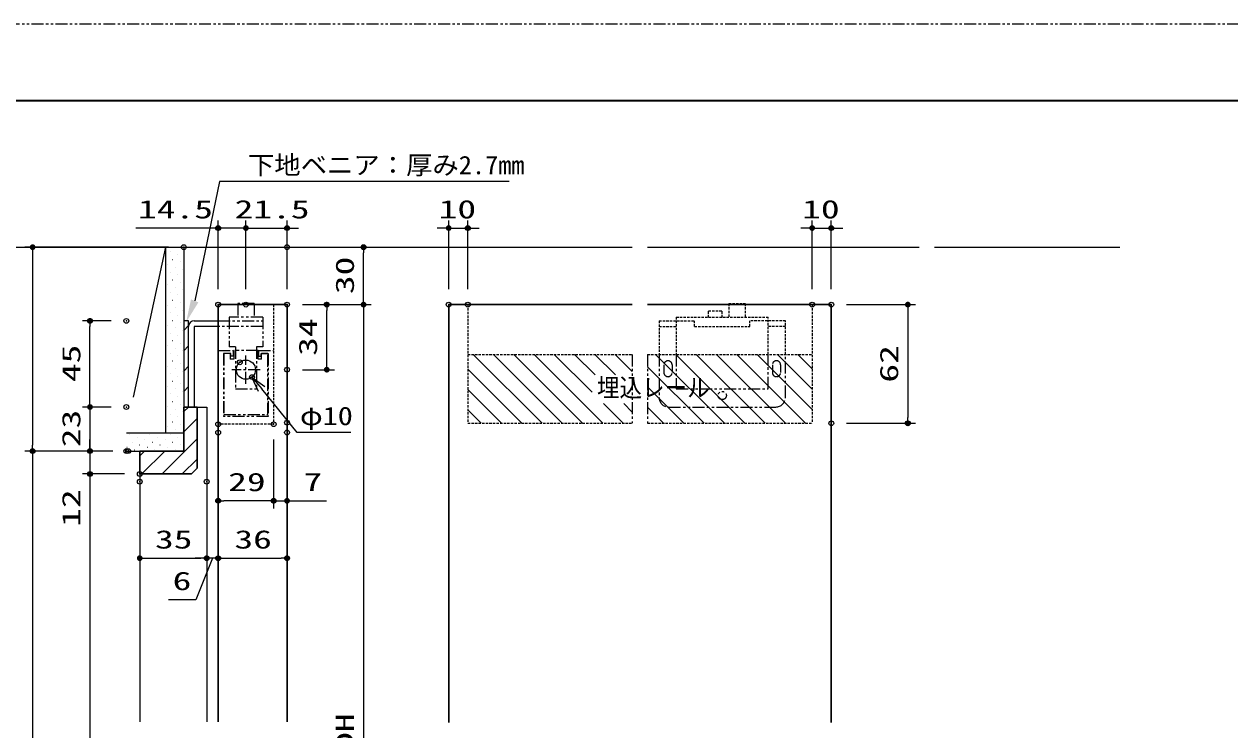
# Model space of a CAD drawing. Units: millimetres, scale not verified. Extents: x -1306 to 1306, y -607 to 607.
# Drawn here: x -873 to -243, y 225 to 594 of the extents above; entities that cross this region are included whole.
import ezdxf
from ezdxf.enums import TextEntityAlignment as Align

# ---------------------------------------------------------------- set-up
doc = ezdxf.new("R2010")
doc.units = ezdxf.units.MM
doc.header["$LTSCALE"] = 5
doc.header["$PDMODE"] = 32
doc.header["$PDSIZE"] = 2.5
for name, pattern in [('USER1', [0.375, 0.25, -0.125]), ('USER2', [2.5, 1.25, -0.25, 0.25, -0.25, 0.25, -0.25]), ('USER3', [2, 1.25, -0.25, 0.25, -0.25])]:
    doc.linetypes.add(name, pattern=pattern)
for name, color, linetype, lineweight in [('0-1_線(黄)', 2, 'Continuous', 15), ('0-2_点線(水)', 4, 'USER1', 9), ('0-3_ハッチング', 6, 'Continuous', 9), ('0-4_線(白)', 7, 'Continuous', 30), ('0-5_線(水)', 4, 'Continuous', 9), ('0-6_寸法線', 3, 'Continuous', 13), ('0-7_0', 3, 'Continuous', 25), ('0-8_DEFPOINTS', 7, 'Continuous', 5), ('0-9_陰線', 1, 'USER2', 9), ('0-A_中心線', 3, 'USER3', 9), ('0-F_図面枠', 7, 'Continuous', 35)]:
    doc.layers.add(name, color=color, linetype=linetype, lineweight=lineweight)
doc.styles.add('ＭＳ ゴシック', font='')
doc.styles.get('ＭＳ ゴシック').set_extended_font_data('MS Gothic')

# ---------------------------------------------------------------- blocks, each defined once
blk = doc.blocks.new('_DOT')
at = {"layer": '0-7_0'}
blk.add_line((-2.5, 0), (-5, 0), dxfattribs=at)
for points in [[(0, 0), (-2.5, 0), (-2.48, 0.313)], [(0, 0), (-2.48, -0.313), (-2.5, 0)], [(0, 0), (-2.48, 0.313), (-2.421, 0.622)], [(0, 0), (-2.421, -0.622), (-2.48, -0.313)], [(0, 0), (-2.421, 0.622), (-2.324, 0.92)], [(0, 0), (-2.324, -0.92), (-2.421, -0.622)], [(0, 0), (-2.324, 0.92), (-2.191, 1.204)], [(0, 0), (-2.191, -1.204), (-2.324, -0.92)], [(0, 0), (-2.191, 1.204), (-2.023, 1.469)], [(0, 0), (-2.023, -1.469), (-2.191, -1.204)], [(0, 0), (-2.023, 1.469), (-1.822, 1.711)], [(0, 0), (-1.822, -1.711), (-2.023, -1.469)], [(0, 0), (-1.822, 1.711), (-1.594, 1.926)], [(0, 0), (-1.594, -1.926), (-1.822, -1.711)], [(0, 0), (-1.594, 1.926), (-1.34, 2.111)], [(0, 0), (-1.34, -2.111), (-1.594, -1.926)], [(0, 0), (-1.34, 2.111), (-1.064, 2.262)], [(0, 0), (-1.064, -2.262), (-1.34, -2.111)], [(0, 0), (-1.064, 2.262), (-0.773, 2.378)], [(0, 0), (-0.773, -2.378), (-1.064, -2.262)], [(0, 0), (-0.773, 2.378), (-0.468, 2.456)], [(0, 0), (-0.468, -2.456), (-0.773, -2.378)], [(0, 0), (-0.468, 2.456), (-0.157, 2.495)], [(0, 0), (-0.157, -2.495), (-0.468, -2.456)], [(0, 0), (-0.157, 2.495), (0.157, 2.495)], [(0, 0), (0.157, -2.495), (-0.157, -2.495)], [(0, 0), (0.157, 2.495), (0.468, 2.456)], [(0, 0), (0.468, 2.456), (0.773, 2.378)], [(0, 0), (0.773, 2.378), (1.064, 2.262)], [(0, 0), (1.064, 2.262), (1.34, 2.111)], [(0, 0), (1.34, 2.111), (1.594, 1.926)], [(0, 0), (1.594, 1.926), (1.822, 1.711)], [(0, 0), (1.822, 1.711), (2.023, 1.469)], [(0, 0), (2.023, 1.469), (2.191, 1.204)], [(0, 0), (2.191, 1.204), (2.324, 0.92)], [(0, 0), (2.324, 0.92), (2.421, 0.622)], [(0, 0), (2.421, 0.622), (2.48, 0.313)], [(0, 0), (2.48, 0.313), (2.5, 0)], [(0, 0), (0.468, -2.456), (0.157, -2.495)], [(0, 0), (0.773, -2.378), (0.468, -2.456)], [(0, 0), (1.064, -2.262), (0.773, -2.378)], [(0, 0), (1.34, -2.111), (1.064, -2.262)], [(0, 0), (1.594, -1.926), (1.34, -2.111)], [(0, 0), (1.822, -1.711), (1.594, -1.926)], [(0, 0), (2.023, -1.469), (1.822, -1.711)], [(0, 0), (2.191, -1.204), (2.023, -1.469)], [(0, 0), (2.324, -0.92), (2.191, -1.204)], [(0, 0), (2.421, -0.622), (2.324, -0.92)], [(0, 0), (2.48, -0.313), (2.421, -0.622)], [(0, 0), (2.5, 0), (2.48, -0.313)]]:
    blk.add_solid(points, dxfattribs=at)
blk = doc.blocks.new('_Open30')
at = {"layer": '0-7_0', "lineweight": 9}
blk.add_line((0, 0), (-5, 0), dxfattribs=at)
blk.add_lwpolyline([(-5, 1.34), (0, 0), (-5, -1.34)], dxfattribs=at)

msp = doc.modelspace()

# ---------------------------------------------------------------- linework, layer by layer
at = {"layer": '0-1_線(黄)'}
for p, q in [((-1235.181, 477.447), (-555.218, 477.447)), ((-799.201, 477.447), (-816.201, 399.113)), ((-799.201, 477.447), (-799.201, 380.447)), ((-789.701, 477.447), (-789.701, 370.947)), ((-547.218, 477.447), (-405.218, 477.447)), ((-397.218, 477.447), (-300.409, 477.447)), ((-787.201, 438.947), (-789.701, 438.947)), ((-789.701, 438.947), (-789.701, 393.947)), ((-787.201, 393.947), (-787.201, 438.947)), ((-787.201, 393.947), (-787.201, 435.947)), ((-784.201, 438.947), (-771.701, 438.947)), ((-819.701, 380.447), (-789.701, 380.447)), ((-819.701, 370.947), (-789.701, 370.947))]:
    msp.add_line(p, q, dxfattribs=at)
msp.add_lwpolyline([(-771.701, 435.947), (-784.201, 435.947), (-784.201, 393.947)], dxfattribs=at)
msp.add_arc((-784.201, 435.947), 3, 90, 180, dxfattribs=at)
at = {"layer": '0-2_点線(水)'}
for p, q in [((-504.719, 447.947), (-504.719, 440.947)), ((-641.217, 447.447), (-641.217, 385.447)), ((-508.519, 443.947), (-508.519, 440.947)), ((-461.219, 447.447), (-461.219, 385.447)), ((-541.219, 438.947), (-522.719, 438.947)), ((-541.219, 438.947), (-541.219, 421.447)), ((-541.219, 435.947), (-532.219, 435.947)), ((-532.219, 440.947), (-484.219, 440.947)), ((-532.219, 440.947), (-532.219, 421.447)), ((-522.719, 435.947), (-522.719, 438.947)), ((-522.719, 435.947), (-493.719, 435.947)), ((-475.219, 438.947), (-493.719, 438.947)), ((-493.719, 435.947), (-493.719, 438.947)), ((-484.219, 421.447), (-484.219, 440.947)), ((-475.219, 435.947), (-484.219, 435.947)), ((-475.219, 421.447), (-475.219, 438.947)), ((-641.217, 421.447), (-555.218, 421.447)), ((-547.218, 421.447), (-461.219, 421.447)), ((-641.217, 385.447), (-555.218, 385.447)), ((-547.218, 385.447), (-461.219, 385.447))]:
    msp.add_line(p, q, dxfattribs=at)
for points in [[(-504.719, 447.947), (-496.219, 447.947), (-496.219, 440.947)], [(-742.701, 447.447), (-742.701, 384.947), (-771.701, 384.947)], [(-508.519, 443.947), (-515.519, 443.947), (-515.519, 440.947)]]:
    msp.add_lwpolyline(points, dxfattribs=at)
at = {"layer": '0-3_ハッチング'}
for p, q in [((-796.838, 475.031), (-796.788, 475.031)), ((-792.86, 473.705), (-792.81, 473.705)), ((-790.209, 476.357), (-790.159, 476.357)), ((-798.163, 468.402), (-798.113, 468.402)), ((-795.512, 471.053), (-795.462, 471.053)), ((-794.186, 467.076), (-794.136, 467.076)), ((-791.534, 469.727), (-791.484, 469.727)), ((-796.838, 464.424), (-796.788, 464.424)), ((-795.512, 460.447), (-795.462, 460.447)), ((-792.86, 463.098), (-792.81, 463.098)), ((-790.209, 465.75), (-790.159, 465.75)), ((-798.163, 457.795), (-798.113, 457.795)), ((-796.838, 453.817), (-796.788, 453.817)), ((-794.186, 456.469), (-794.136, 456.469)), ((-791.534, 459.121), (-791.484, 459.121)), ((-790.209, 455.143), (-790.159, 455.143)), ((-795.512, 449.84), (-795.462, 449.84)), ((-792.86, 452.492), (-792.81, 452.492)), ((-791.534, 448.514), (-791.484, 448.514)), ((-798.163, 447.188), (-798.113, 447.188)), ((-796.838, 443.211), (-796.788, 443.211)), ((-794.186, 445.863), (-794.136, 445.863)), ((-792.86, 441.885), (-792.81, 441.885)), ((-790.209, 444.537), (-790.159, 444.537)), ((-798.163, 436.582), (-798.113, 436.582)), ((-795.512, 439.233), (-795.462, 439.233)), ((-794.186, 435.256), (-794.136, 435.256)), ((-791.534, 437.908), (-791.484, 437.908)), ((-789.701, 433.948), (-787.201, 436.448)), ((-796.838, 432.604), (-796.788, 432.604)), ((-795.512, 428.627), (-795.462, 428.627)), ((-792.86, 431.278), (-792.81, 431.278)), ((-790.209, 433.93), (-790.159, 433.93)), ((-798.163, 425.975), (-798.113, 425.975)), ((-794.186, 424.649), (-794.136, 424.649)), ((-791.534, 427.301), (-791.484, 427.301)), ((-790.209, 423.324), (-790.159, 423.324)), ((-789.701, 423.341), (-787.201, 425.841)), ((-796.838, 421.998), (-796.788, 421.998)), ((-795.512, 418.02), (-795.462, 418.02)), ((-792.86, 420.672), (-792.81, 420.672)), ((-791.534, 416.694), (-791.484, 416.694)), ((-602.423, 385.447), (-638.423, 421.447)), ((-591.817, 385.447), (-627.817, 421.447)), ((-581.21, 385.447), (-617.21, 421.447)), ((-570.603, 385.447), (-606.603, 421.447)), ((-576.221, 401.671), (-595.997, 421.447)), ((-574.706, 410.763), (-585.39, 421.447)), ((-564.099, 410.763), (-574.784, 421.447)), ((-555.218, 412.488), (-564.177, 421.447)), ((-507.041, 385.447), (-543.041, 421.447)), ((-496.434, 385.447), (-532.434, 421.447)), ((-485.828, 385.447), (-521.828, 421.447)), ((-475.221, 385.447), (-511.221, 421.447)), ((-464.615, 385.447), (-500.615, 421.447)), ((-461.219, 392.658), (-490.008, 421.447)), ((-461.219, 403.265), (-479.401, 421.447)), ((-461.219, 413.871), (-468.795, 421.447)), ((-798.163, 415.369), (-798.113, 415.369)), ((-796.838, 411.391), (-796.788, 411.391)), ((-794.186, 414.043), (-794.136, 414.043)), ((-792.86, 410.065), (-792.81, 410.065)), ((-790.209, 412.717), (-790.159, 412.717)), ((-789.701, 412.735), (-787.201, 415.235)), ((-613.03, 385.447), (-641.217, 413.634)), ((-517.648, 385.447), (-547.218, 415.017)), ((-798.163, 404.762), (-798.113, 404.762)), ((-795.512, 407.414), (-795.462, 407.414)), ((-794.186, 403.436), (-794.136, 403.436)), ((-791.534, 406.088), (-791.484, 406.088)), ((-789.701, 402.128), (-787.201, 404.628)), ((-528.254, 385.447), (-547.218, 404.411)), ((-796.838, 400.784), (-796.788, 400.784)), ((-792.86, 399.459), (-792.81, 399.459)), ((-790.209, 402.11), (-790.159, 402.11)), ((-623.636, 385.447), (-641.217, 403.027)), ((-798.163, 394.155), (-798.113, 394.155)), ((-795.512, 396.807), (-795.462, 396.807)), ((-794.186, 392.83), (-794.136, 392.83)), ((-791.534, 395.481), (-791.484, 395.481)), ((-790.209, 391.504), (-790.159, 391.504)), ((-789.701, 391.522), (-787.275, 393.947)), ((-787.275, 393.947), (-787.201, 394.022)), ((-634.243, 385.447), (-641.217, 392.421)), ((-559.997, 385.447), (-570.313, 395.763)), ((-555.218, 391.275), (-559.706, 395.763)), ((-538.861, 385.447), (-547.218, 393.804)), ((-796.838, 390.178), (-796.788, 390.178)), ((-795.512, 386.2), (-795.462, 386.2)), ((-792.86, 388.852), (-792.81, 388.852)), ((-791.534, 384.875), (-791.484, 384.875)), ((-789.701, 380.915), (-782.701, 387.915)), ((-818.051, 379.571), (-818.001, 379.571)), ((-814.073, 378.245), (-814.023, 378.245)), ((-807.444, 379.571), (-807.394, 379.571)), ((-803.467, 378.245), (-803.417, 378.245)), ((-798.163, 383.549), (-798.113, 383.549)), ((-796.838, 379.571), (-796.788, 379.571)), ((-794.186, 382.223), (-794.136, 382.223)), ((-792.86, 378.245), (-792.81, 378.245)), ((-790.209, 380.897), (-790.159, 380.897)), ((-819.377, 372.942), (-819.327, 372.942)), ((-816.725, 375.594), (-816.675, 375.594)), ((-812.748, 374.268), (-812.698, 374.268)), ((-810.096, 376.92), (-810.046, 376.92)), ((-808.77, 372.942), (-808.72, 372.942)), ((-806.118, 375.594), (-806.068, 375.594)), ((-802.141, 374.268), (-802.091, 374.268)), ((-801.062, 358.947), (-782.701, 377.308)), ((-799.489, 376.92), (-799.439, 376.92)), ((-798.163, 372.942), (-798.113, 372.942)), ((-795.512, 375.594), (-795.462, 375.594)), ((-791.534, 374.268), (-791.484, 374.268)), ((-815.399, 371.616), (-815.349, 371.616)), ((-812.701, 368.522), (-810.275, 370.947)), ((-811.669, 358.947), (-799.669, 370.947)), ((-804.793, 371.616), (-804.743, 371.616)), ((-794.186, 371.616), (-794.136, 371.616)), ((-790.456, 358.947), (-782.701, 366.702))]:
    msp.add_line(p, q, dxfattribs=at)
at = {"layer": '0-4_線(白)'}
for p, q in [((-771.701, 447.447), (-771.701, 229.37)), ((-651.217, 447.447), (-651.217, 360.588)), ((-651.217, 447.447), (-555.218, 447.447)), ((-651.217, 447.447), (-651.217, 229.132)), ((-547.218, 447.447), (-451.219, 447.447)), ((-451.219, 447.447), (-451.219, 229.132)), ((-782.701, 393.947), (-789.701, 393.947)), ((-787.201, 393.947), (-784.201, 393.947)), ((-782.701, 361.947), (-782.701, 393.947)), ((-812.701, 358.947), (-812.701, 370.947)), ((-785.701, 358.947), (-782.701, 361.947)), ((-812.701, 358.947), (-785.701, 358.947)), ((-651.217, 352.588), (-651.217, 229.132))]:
    msp.add_line(p, q, dxfattribs=at)
for points in [[(-771.701, 447.447), (-735.701, 447.447), (-735.701, 229.37)], [(-789.701, 393.947), (-789.701, 370.947), (-812.701, 370.947)]]:
    msp.add_lwpolyline(points, dxfattribs=at)
at = {"layer": '0-5_線(水)'}
for p, q in [((-782.701, 393.947), (-777.701, 393.947)), ((-777.701, 393.947), (-777.701, 229.37)), ((-812.701, 358.947), (-812.701, 229.37))]:
    msp.add_line(p, q, dxfattribs=at)
msp.add_circle((-757.201, 413.447), 5, dxfattribs=at)
at = {"layer": '0-6_寸法線'}
for p, q in [((-774.701, 487.447), (-814.748, 487.447)), ((-771.701, 455.447), (-771.701, 491.447)), ((-757.201, 487.447), (-771.701, 487.447)), ((-760.201, 487.447), (-763.201, 487.447)), ((-757.201, 455.447), (-757.201, 491.447)), ((-757.201, 455.447), (-757.201, 491.447)), ((-757.201, 487.447), (-735.701, 487.447)), ((-754.201, 487.447), (-751.201, 487.447)), ((-735.701, 455.447), (-735.701, 491.447)), ((-732.701, 487.447), (-729.701, 487.447)), ((-654.217, 487.447), (-657.217, 487.447)), ((-651.217, 455.447), (-651.217, 491.447)), ((-651.217, 487.447), (-641.217, 487.447)), ((-641.217, 455.447), (-641.217, 491.447)), ((-638.217, 487.447), (-635.217, 487.447)), ((-464.219, 487.447), (-467.219, 487.447)), ((-461.219, 455.447), (-461.219, 491.447)), ((-461.219, 487.447), (-451.219, 487.447)), ((-451.219, 455.447), (-451.219, 491.447)), ((-448.219, 487.447), (-445.219, 487.447)), ((-797.701, 477.447), (-872.701, 477.447)), ((-868.701, 474.447), (-868.701, 373.947)), ((-727.701, 477.447), (-691.701, 477.447)), ((-695.701, 450.447), (-695.701, 474.447)), ((-727.701, 447.447), (-691.701, 447.447)), ((-727.701, 447.447), (-691.701, 447.447)), ((-727.701, 447.447), (-710.951, 447.447)), ((-714.951, 416.447), (-714.951, 444.447)), ((-695.701, 444.447), (-695.701, 4.447)), ((-443.219, 447.447), (-407.219, 447.447)), ((-411.219, 444.447), (-411.219, 388.447)), ((-827.701, 438.947), (-842.701, 438.947)), ((-838.701, 396.947), (-838.701, 435.947)), ((-727.701, 413.447), (-710.951, 413.447)), ((-838.701, 396.947), (-838.701, 399.947)), ((-827.701, 393.947), (-842.701, 393.947)), ((-827.701, 393.947), (-842.701, 393.947)), ((-838.701, 393.947), (-838.701, 370.947)), ((-443.219, 385.447), (-407.219, 385.447)), ((-838.701, 373.947), (-838.701, 376.947)), ((-771.701, 376.947), (-771.701, 340.947)), ((-771.701, 372.607), (-771.701, 310.947)), ((-771.701, 372.607), (-771.701, 310.947)), ((-742.701, 376.947), (-742.701, 340.947)), ((-742.701, 376.947), (-742.701, 340.947)), ((-735.701, 377.767), (-735.701, 340.947)), ((-735.701, 372.641), (-735.701, 310.947)), ((-826.756, 370.947), (-872.701, 370.947)), ((-826.756, 370.947), (-872.701, 370.947)), ((-868.701, 367.947), (-868.701, 0.447)), ((-827.701, 370.947), (-842.701, 370.947)), ((-827.701, 370.947), (-842.701, 370.947)), ((-838.701, 370.947), (-838.701, 358.947)), ((-838.701, 367.947), (-838.701, 364.947)), ((-820.701, 358.947), (-842.701, 358.947)), ((-820.701, 358.947), (-842.701, 358.947)), ((-838.701, 355.947), (-838.701, 0.447)), ((-838.701, 355.947), (-838.701, 330.185)), ((-812.701, 346.947), (-812.701, 310.947)), ((-777.701, 346.947), (-777.701, 310.947)), ((-777.701, 346.947), (-777.701, 310.947)), ((-745.701, 344.947), (-768.701, 344.947)), ((-745.701, 344.947), (-748.701, 344.947)), ((-742.701, 344.947), (-735.701, 344.947)), ((-732.701, 344.947), (-715.034, 344.947)), ((-809.701, 314.947), (-780.701, 314.947)), ((-780.701, 314.947), (-783.701, 314.947)), ((-771.701, 314.947), (-777.701, 314.947)), ((-771.701, 314.947), (-777.701, 314.947)), ((-768.701, 314.947), (-738.701, 314.947)), ((-768.701, 314.947), (-765.701, 314.947))]:
    msp.add_line(p, q, dxfattribs=at)
for points in [[(-619.542, 511.724), (-770.957, 511.724), (-783.979, 449.415)], [(-774.701, 314.947), (-783.408, 293.239), (-797.599, 293.239)]]:
    msp.add_lwpolyline(points, dxfattribs=at)
at = {"layer": '0-6_寸法線', "lineweight": 9}
msp.add_lwpolyline([(-702.298, 380.641), (-730.336, 380.641), (-748.964, 403.389)], dxfattribs=at)
at = {"layer": '0-6_寸法線'}
msp.add_solid([(-788.451, 438.279), (-785.912, 450.191), (-782.045, 448.638)], dxfattribs=at)
at = {"layer": '0-8_DEFPOINTS'}
for p in [(-771.701, 487.447), (-735.701, 487.447), (-641.217, 487.447), (-451.219, 487.447), (-789.701, 477.447), (-735.701, 477.447), (-695.701, 477.447), (-771.701, 447.447), (-757.201, 447.447), (-735.701, 447.447), (-735.701, 447.447), (-714.951, 447.447), (-651.217, 447.447), (-641.217, 447.447), (-461.219, 447.447), (-451.219, 447.447), (-451.219, 447.447), (-838.701, 438.947), (-819.701, 438.947), (-760.368, 417.315), (-754.033, 409.578), (-735.701, 413.447), (-819.701, 393.947), (-771.701, 384.947), (-742.701, 384.947), (-735.701, 385.767), (-451.219, 385.447), (-411.219, 385.447), (-771.701, 380.607), (-735.701, 380.641), (-868.701, 370.947), (-838.701, 370.947), (-819.701, 370.947), (-818.756, 370.947), (-838.701, 358.947), (-812.701, 358.947), (-812.701, 354.947), (-777.701, 354.947), (-771.701, 344.947), (-742.701, 344.947), (-777.701, 314.947), (-771.701, 314.947), (-735.701, 314.947)]:
    msp.add_point(p, dxfattribs=at)
at = {"layer": '0-9_陰線', "color": 4}
msp.add_line((387.036, 594), (-1292.964, 594), dxfattribs=at)
at = {"layer": '0-9_陰線'}
for p, q in [((-752.951, 447.947), (-752.951, 440.947)), ((-748.401, 440.947), (-748.401, 425.447)), ((-771.701, 423.447), (-763.801, 423.447)), ((-771.701, 384.947), (-771.701, 423.447)), ((-762.701, 425.447), (-766.001, 425.447)), ((-750.801, 423.447), (-763.601, 423.447)), ((-763.601, 423.447), (-763.601, 418.947)), ((-762.701, 425.447), (-762.701, 403.447)), ((-751.701, 425.447), (-751.701, 403.447)), ((-748.401, 425.447), (-751.701, 425.447)), ((-750.801, 418.947), (-750.801, 423.447)), ((-750.601, 423.447), (-742.701, 423.447)), ((-765.401, 421.947), (-768.701, 421.947)), ((-765.401, 421.947), (-765.401, 418.947)), ((-763.601, 418.947), (-765.401, 418.947)), ((-749.001, 418.947), (-750.801, 418.947)), ((-745.701, 421.947), (-749.001, 421.947)), ((-749.001, 418.947), (-749.001, 421.947)), ((-555.218, 421.447), (-555.218, 385.447)), ((-547.218, 421.447), (-547.218, 385.447)), ((-541.219, 421.447), (-541.219, 398.947)), ((-475.219, 398.947), (-475.219, 421.447)), ((-538.719, 415.947), (-538.719, 411.947)), ((-534.419, 415.947), (-534.419, 411.947)), ((-482.019, 415.947), (-482.019, 411.947)), ((-477.719, 415.947), (-477.719, 411.947)), ((-762.701, 403.447), (-751.701, 403.447)), ((-536.219, 393.947), (-480.219, 393.947)), ((-745.501, 388.947), (-768.901, 388.947))]:
    msp.add_line(p, q, dxfattribs=at)
for points in [[(-752.951, 447.947), (-761.451, 447.947), (-761.451, 440.947)], [(-771.701, 438.947), (-748.401, 438.947), (-748.401, 435.947), (-771.701, 435.947)], [(-748.401, 440.947), (-766.001, 440.947), (-766.001, 425.447)], [(-763.801, 423.447), (-763.801, 420.447), (-765.101, 420.447), (-765.101, 421.947), (-768.901, 421.947), (-768.901, 388.947)], [(-750.601, 423.447), (-750.601, 420.447), (-749.301, 420.447), (-749.301, 421.947), (-745.501, 421.947), (-745.501, 388.947)], [(-768.701, 421.947), (-768.701, 389.947), (-745.701, 389.947), (-745.701, 421.947)], [(-532.219, 421.447), (-532.219, 403.447), (-484.219, 403.447), (-484.219, 421.447)]]:
    msp.add_lwpolyline(points, dxfattribs=at)
msp.add_circle((-508.219, 399.947), 2.15, dxfattribs=at)
for centre, radius, start, end in [((-536.569, 415.947), 2.15, 0, 180), ((-479.869, 415.947), 2.15, 0, 180), ((-536.569, 411.947), 2.15, 180, 0), ((-479.869, 411.947), 2.15, 180, 0), ((-536.219, 398.947), 5, 180, 270), ((-480.219, 398.947), 5, 270, 0)]:
    msp.add_arc(centre, radius, start, end, dxfattribs=at)
at = {"layer": '0-A_中心線'}
for p, q in [((-757.201, 406.011), (-757.201, 420.882)), ((-749.765, 413.447), (-764.636, 413.447))]:
    msp.add_line(p, q, dxfattribs=at)
at = {"layer": '0-F_図面枠'}
msp.add_lwpolyline([(-1252.964, -554), (347.036, -554), (347.036, 554), (-1252.964, 554)], close=True, dxfattribs=at)

# ---------------------------------------------------------------- block references
at = {"layer": '0-6_寸法線', "xscale": 0.6, "yscale": 0.6}
for p in [(-771.701, 487.447), (-757.201, 487.447), (-651.217, 487.447), (-461.219, 487.447), (-742.701, 344.947), (-742.701, 344.947), (-777.701, 314.947), (-777.701, 314.947), (-735.701, 314.947)]:
    msp.add_blockref('_DOT', p, dxfattribs=at)
at = {"layer": '0-6_寸法線'}
for name, p, xscale, yscale, rotation in [('_DOT', (-757.201, 487.447), 0.6, 0.6, 180), ('_DOT', (-735.701, 487.447), 0.6, 0.6, 180), ('_DOT', (-641.217, 487.447), 0.6, 0.6, 180), ('_DOT', (-451.219, 487.447), 0.6, 0.6, 180), ('_DOT', (-868.701, 477.447), 0.6, 0.6, 90), ('_DOT', (-695.701, 477.447), 0.6, 0.6, 90), ('_DOT', (-714.951, 447.447), 0.6, 0.6, 90), ('_DOT', (-695.701, 447.447), 0.6, 0.6, 270), ('_DOT', (-695.701, 447.447), 0.6, 0.6, 90), ('_DOT', (-411.219, 447.447), 0.6, 0.6, 90), ('_DOT', (-838.701, 438.947), 0.6, 0.6, 90), ('_DOT', (-714.951, 413.447), 0.6, 0.6, 270), ('_Open30', (-754.033, 409.578), 1.6, 1.6, 129.31389), ('_DOT', (-838.701, 393.947), 0.6, 0.6, 270), ('_DOT', (-838.701, 393.947), 0.6, 0.6, 270), ('_DOT', (-411.219, 385.447), 0.6, 0.6, 270), ('_DOT', (-868.701, 370.947), 0.6, 0.6, 270), ('_DOT', (-868.701, 370.947), 0.6, 0.6, 90), ('_DOT', (-838.701, 370.947), 0.6, 0.6, 270), ('_DOT', (-838.701, 370.947), 0.6, 0.6, 90), ('_DOT', (-838.701, 358.947), 0.6, 0.6, 90), ('_DOT', (-838.701, 358.947), 0.6, 0.6, 90), ('_DOT', (-771.701, 344.947), 0.6, 0.6, 180), ('_DOT', (-735.701, 344.947), 0.6, 0.6, 180), ('_DOT', (-812.701, 314.947), 0.6, 0.6, 180), ('_DOT', (-771.701, 314.947), 0.6, 0.6, 180), ('_DOT', (-771.701, 314.947), 0.6, 0.6, 180)]:
    msp.add_blockref(name, p, dxfattribs=dict(at, xscale=xscale, yscale=yscale, rotation=rotation))

# ---------------------------------------------------------------- texts
at = {"layer": '0-6_寸法線', "style": 'ＭＳ ゴシック'}
for s, height, width, p in [('下地ベニア：厚み2.7mm', 9.621, 1.05, (-756.157, 512.674)), ('14.5', 9.604, 1.5, (-813.605, 489.596)), ('21.5', 9.604, 1.5, (-763.117, 489.596)), ('10', 9.604, 1.5, (-656.455, 489.596)), ('10', 9.604, 1.5, (-466.457, 489.596)), ('埋込レール', 9.604, 0.9, (-573.721, 396.412)), ('φ10', 9.621, 1.2, (-728.964, 381.59)), ('29', 9.604, 1.5, (-766.486, 347.096)), ('7', 9.604, 1.5, (-727.129, 347.096)), ('35', 9.604, 1.5, (-804.724, 317.096)), ('36', 9.604, 1.5, (-763.224, 317.096)), ('6', 9.604, 1.5, (-795.503, 295.389))]:
    msp.add_text(s, height=height, dxfattribs=dict(at, width=width)).set_placement(p, align=Align.BOTTOM_LEFT)
at = {"layer": '0-6_寸法線', "style": 'ＭＳ ゴシック', "width": 1.5}
for s, p in [('30', (-697.85, 452.923)), ('34', (-717.1, 420.685)), ('45', (-840.85, 406.923)), ('62', (-413.369, 406.685)), ('23', (-840.85, 372.923)), ('12', (-840.85, 331.328)), ('DH', (-697.85, 214.209))]:
    msp.add_text(s, height=9.604, rotation=90, dxfattribs=at).set_placement(p, align=Align.BOTTOM_LEFT)

doc.saveas('drawing.dxf')
